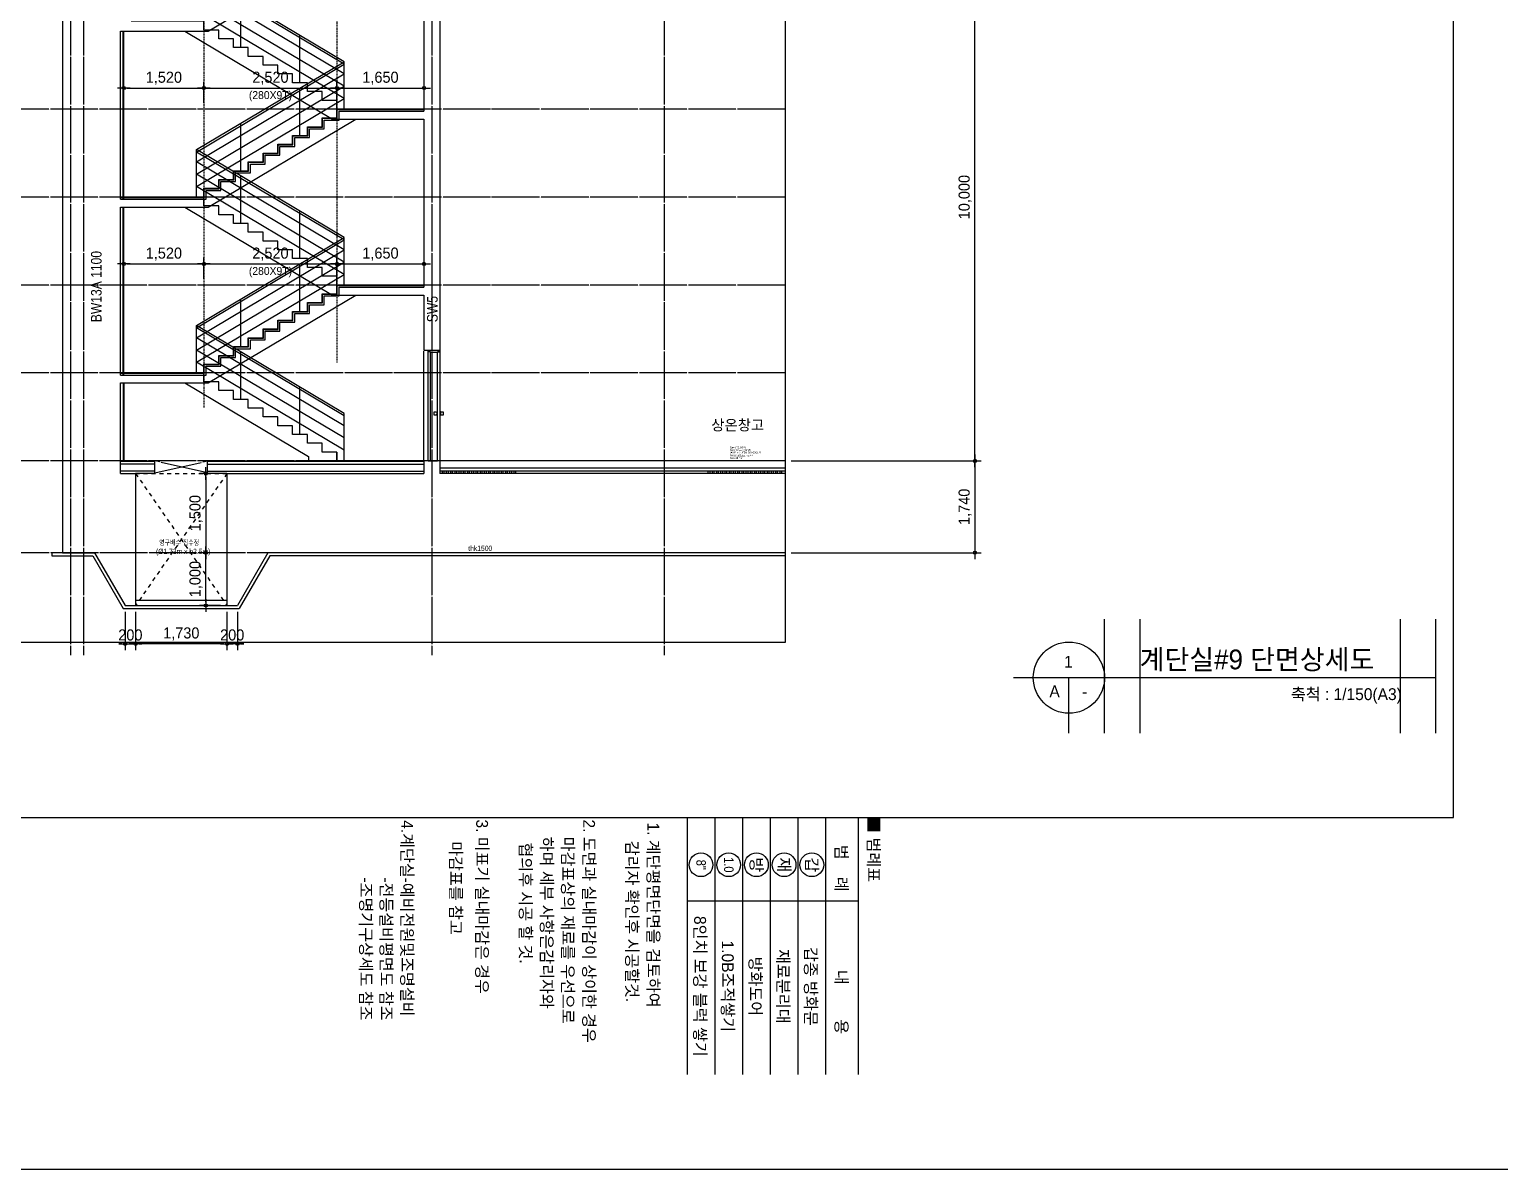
# Model space of a CAD drawing. Header units: millimetres. Extents: x 11948722 to 13111668, y -10771712 to -10232988.
# Drawn here: x 12598527 to 12626389, y -10515136 to -10493525 of the extents above; entities that cross this region are included whole.
import ezdxf
from ezdxf.enums import TextEntityAlignment as Align

# ---------------------------------------------------------------- set-up
doc = ezdxf.new("R2010")
doc.units = ezdxf.units.MM
doc.header["$LTSCALE"] = 150
doc.header["$MEASUREMENT"] = 0
for name, pattern in [('CEN', [6.2, 6, -0.1, 0, -0.1]), ('HID', [2.3, 1.5, -0.8]), ('HIDDEN', [2, 1, -1]), ('Xref-계단단면도$0$H', [1, 0.6, -0.4])]:
    doc.linetypes.add(name, pattern=pattern)
doc.layers.get('0').update_dxf_attribs({"linetype": 'CONTINUOUS'})
doc.layers.get('Defpoints').update_dxf_attribs({"color": 117, "linetype": 'CONTINUOUS'})
for name, color, linetype in [('253', 253, 'CONTINUOUS'), ('A-DOOR', 4, 'CONTINUOUS'), ('A-ELE-8', 8, 'CONTINUOUS'), ('A-HAT-251', 251, 'CONTINUOUS'), ('A-중심선', 10, 'CEN'), ('BOX', 7, 'CONTINUOUS'), ('BOX TEXT', 3, 'CONTINUOUS'), ('CON-C', 2, 'CONTINUOUS'), ('ELE-06', 6, 'CONTINUOUS'), ('ELE-8', 8, 'CONTINUOUS'), ('ele11', 251, 'CONTINUOUS'), ('TEX-SYM', 3, 'CONTINUOUS'), ('Xref-계단단면도$0$3 dim0', 7, 'CONTINUOUS'), ('Xref-계단단면도$0$A-CEIL', 6, 'CONTINUOUS'), ('Xref-계단단면도$0$A-DIM', 7, 'CONTINUOUS'), ('Xref-계단단면도$0$A-TIT', 2, 'CONTINUOUS'), ('Xref-계단단면도$0$A-TXT-5.0', 3, 'CONTINUOUS'), ('Xref-계단단면도$0$SYM-2', 7, 'CONTINUOUS'), ('바닥마감', 3, 'CONTINUOUS')]:
    doc.layers.add(name, color=color, linetype=linetype)
doc.styles.add('A.NARROW', font='ARIALN.TTF')
doc.styles.add('Xref-계단단면도$0$나눔고딕 Se', font='')
doc.styles.add('Xref-계단단면도$0$돋움', font='')
doc.styles.add('돋움', font='')
doc.styles.add('맑은고딕', font='malgun.ttf')
doc.styles.add('주석', font='')
doc.styles.get('Xref-계단단면도$0$나눔고딕 Se').set_extended_font_data('Dotum')
doc.styles.get('Xref-계단단면도$0$돋움').set_extended_font_data('Dotum')
doc.styles.get('돋움').set_extended_font_data('Dotum')
doc.styles.get('주석').set_extended_font_data('Dotum')
doc.dimstyles.new('Xref-계단단면도$0$A1-100', dxfattribs={"dimtxt": 3, "dimasz": 1, "dimexe": 2, "dimexo": 2, "dimgap": 1, "dimtad": 1, "dimdec": 0, "dimzin": 12, "dimdsep": 46, "dimlunit": 6, "dimtxsty": 'Xref-계단단면도$0$나눔고딕 Se', "dimblk1": 'Xref-계단단면도$0$DIMDOT', "dimblk2": 'Xref-계단단면도$0$DIMDOT', "dimsah": 1, "dimcen": -1, "dimdle": 2, "dimclrd": 256, "dimclre": 256, "dimclrt": 3, "dimadec": 0, "dimazin": 0, "dimtfac": 1, "dimtdec": 0, "dimtix": 1, "dimtmove": 2, "dimatfit": 3, "dimldrblk": 'Xref-계단단면도$0$DIMDOT', "dimfxl": 1, "dimtvp": 1, "dimtolj": 1, "dimtzin": 12, "dimlwd": -1, "dimlwe": -1, "dimarcsym": 0})

# ---------------------------------------------------------------- blocks, each defined once
blk = doc.blocks.new('Xref-계단단면도$0$DIMDOT')
at = {"color": 0}
blk.add_line((-2, 0), (2, 0), dxfattribs=at)
for radius in [0.5, 0.25]:
    blk.add_circle((0, 0), radius, dxfattribs=at)
blk = doc.blocks.new('*D1173')
at = {"layer": 'Defpoints', "color": 0, "ltscale": 1200}
for p in [(12612846, -10491704), (12616446, -10491704), (12612846, -10501704)]:
    blk.add_point(p, dxfattribs=at)
at = {"layer": 'Xref-계단단면도$0$3 dim0'}
for p, q in [((12612966, -10491704), (12616566, -10491704)), ((12616446, -10501644), (12616446, -10491764)), ((12612966, -10501704), (12616566, -10501704))]:
    blk.add_line(p, q, dxfattribs=at)
at = {"layer": 'Xref-계단단면도$0$3 dim0', "ltscale": 1200, "xscale": 60, "yscale": 60, "zscale": 60}
for p, rotation in [((12616446, -10491704), 90), ((12616446, -10501704), 270)]:
    blk.add_blockref('Xref-계단단면도$0$DIMDOT', p, dxfattribs=dict(at, rotation=rotation))
at = {"layer": 'Xref-계단단면도$0$3 dim0', "color": 3, "ltscale": 1200, "insert": (12616261, -10496704), "char_height": 210, "attachment_point": 5, "rotation": 90, "style": 'Xref-계단단면도$0$나눔고딕 Se'}
blk.add_mtext('\\A1;10,000', dxfattribs=at)
blk = doc.blocks.new('*U136')
at = {"layer": 'A-DOOR'}
for p, q in [((-200, 0), (-200, 2070)), ((-155, 0), (-155, 2055)), ((-200, 0), (-25, 0))]:
    blk.add_line(p, q, dxfattribs=at)
for points in [[(10, 2100), (20, 2100), (20, 2070), (-25, 2070), (-25, 2055), (-155, 2055), (-155, 2070), (-200, 2070), (-200, 2100), (-190, 2100)], [(-35, 915), (-55, 925), (-95, 925), (-95, 875), (-55, 875), (-35, 885)], [(-25, 945), (-35, 935), (-35, 865), (-25, 855)], [(20, 945), (30, 935), (30, 865), (20, 855)], [(30, 885), (50, 875), (90, 875), (90, 925), (50, 925), (30, 915)]]:
    blk.add_lwpolyline(points, dxfattribs=at)
blk.add_lwpolyline([(20, 0), (-25, 0), (-25, 2070), (20, 2070)], close=True, dxfattribs=at)
blk = doc.blocks.new('*D1214')
at = {"layer": 'Defpoints', "color": 0, "lineweight": -3, "ltscale": 1200}
for p in [(12601835, -10494637), (12600315, -10495037), (12601835, -10495037)]:
    blk.add_point(p, dxfattribs=at)
at = {"layer": 'Xref-계단단면도$0$3 dim0'}
for p, q in [((12600315, -10494917), (12600315, -10494517)), ((12600375, -10494637), (12601775, -10494637)), ((12601835, -10494917), (12601835, -10494517))]:
    blk.add_line(p, q, dxfattribs=at)
at = {"layer": 'Xref-계단단면도$0$3 dim0', "ltscale": 1200, "xscale": 60, "yscale": 60, "zscale": 60, "rotation": 180}
blk.add_blockref('Xref-계단단면도$0$DIMDOT', (12600315, -10494637), dxfattribs=at)
at = {"layer": 'Xref-계단단면도$0$3 dim0', "ltscale": 1200, "xscale": 60, "yscale": 60, "zscale": 60}
blk.add_blockref('Xref-계단단면도$0$DIMDOT', (12601835, -10494637), dxfattribs=at)
at = {"layer": 'Xref-계단단면도$0$3 dim0', "color": 3, "ltscale": 1200, "insert": (12601075, -10494451), "char_height": 210, "attachment_point": 5, "style": 'Xref-계단단면도$0$나눔고딕 Se'}
blk.add_mtext('\\A1;1,520', dxfattribs=at)
blk = doc.blocks.new('*D1215')
at = {"layer": 'Defpoints', "color": 0, "lineweight": -3, "ltscale": 1200}
for p in [(12604355, -10494637), (12601835, -10495037), (12604355, -10495037)]:
    blk.add_point(p, dxfattribs=at)
at = {"layer": 'Xref-계단단면도$0$3 dim0'}
for p, q in [((12601835, -10494917), (12601835, -10494517)), ((12601895, -10494637), (12604295, -10494637)), ((12604355, -10494917), (12604355, -10494517))]:
    blk.add_line(p, q, dxfattribs=at)
at = {"layer": 'Xref-계단단면도$0$3 dim0', "ltscale": 1200, "xscale": 60, "yscale": 60, "zscale": 60, "rotation": 180}
blk.add_blockref('Xref-계단단면도$0$DIMDOT', (12601835, -10494637), dxfattribs=at)
at = {"layer": 'Xref-계단단면도$0$3 dim0', "ltscale": 1200, "xscale": 60, "yscale": 60, "zscale": 60}
blk.add_blockref('Xref-계단단면도$0$DIMDOT', (12604355, -10494637), dxfattribs=at)
at = {"layer": 'Xref-계단단면도$0$3 dim0', "color": 3, "ltscale": 1200, "char_height": 210, "attachment_point": 5, "style": 'Xref-계단단면도$0$나눔고딕 Se'}
for s, insert in [('\\A1;2,520', (12603095, -10494451)), ('\\H0.714286x;(280X9T)', (12603095, -10494793))]:
    blk.add_mtext(s, dxfattribs=dict(at, insert=insert))
blk = doc.blocks.new('*D1216')
at = {"layer": 'Defpoints', "color": 0, "lineweight": -3, "ltscale": 1200}
for p in [(12606005, -10494637), (12604355, -10495037), (12606005, -10495037)]:
    blk.add_point(p, dxfattribs=at)
at = {"layer": 'Xref-계단단면도$0$3 dim0'}
for p, q in [((12604355, -10494917), (12604355, -10494517)), ((12604415, -10494637), (12605945, -10494637)), ((12606005, -10494917), (12606005, -10494517))]:
    blk.add_line(p, q, dxfattribs=at)
at = {"layer": 'Xref-계단단면도$0$3 dim0', "ltscale": 1200, "xscale": 60, "yscale": 60, "zscale": 60, "rotation": 180}
blk.add_blockref('Xref-계단단면도$0$DIMDOT', (12604355, -10494637), dxfattribs=at)
at = {"layer": 'Xref-계단단면도$0$3 dim0', "ltscale": 1200, "xscale": 60, "yscale": 60, "zscale": 60}
blk.add_blockref('Xref-계단단면도$0$DIMDOT', (12606005, -10494637), dxfattribs=at)
at = {"layer": 'Xref-계단단면도$0$3 dim0', "color": 3, "ltscale": 1200, "insert": (12605180, -10494451), "char_height": 210, "attachment_point": 5, "style": 'Xref-계단단면도$0$나눔고딕 Se'}
blk.add_mtext('\\A1;1,650', dxfattribs=at)
blk = doc.blocks.new('*D1217')
at = {"layer": 'Defpoints', "color": 0, "lineweight": -3, "ltscale": 1200}
for p in [(12601835, -10497970), (12600315, -10498370), (12601835, -10498370)]:
    blk.add_point(p, dxfattribs=at)
at = {"layer": 'Xref-계단단면도$0$3 dim0'}
for p, q in [((12600315, -10498250), (12600315, -10497850)), ((12600375, -10497970), (12601775, -10497970)), ((12601835, -10498250), (12601835, -10497850))]:
    blk.add_line(p, q, dxfattribs=at)
at = {"layer": 'Xref-계단단면도$0$3 dim0', "ltscale": 1200, "xscale": 60, "yscale": 60, "zscale": 60, "rotation": 180}
blk.add_blockref('Xref-계단단면도$0$DIMDOT', (12600315, -10497970), dxfattribs=at)
at = {"layer": 'Xref-계단단면도$0$3 dim0', "ltscale": 1200, "xscale": 60, "yscale": 60, "zscale": 60}
blk.add_blockref('Xref-계단단면도$0$DIMDOT', (12601835, -10497970), dxfattribs=at)
at = {"layer": 'Xref-계단단면도$0$3 dim0', "color": 3, "ltscale": 1200, "insert": (12601075, -10497785), "char_height": 210, "attachment_point": 5, "style": 'Xref-계단단면도$0$나눔고딕 Se'}
blk.add_mtext('\\A1;1,520', dxfattribs=at)
blk = doc.blocks.new('*D1218')
at = {"layer": 'Defpoints', "color": 0, "lineweight": -3, "ltscale": 1200}
for p in [(12604355, -10497970), (12601835, -10498370), (12604355, -10498370)]:
    blk.add_point(p, dxfattribs=at)
at = {"layer": 'Xref-계단단면도$0$3 dim0'}
for p, q in [((12601835, -10498250), (12601835, -10497850)), ((12601895, -10497970), (12604295, -10497970)), ((12604355, -10498250), (12604355, -10497850))]:
    blk.add_line(p, q, dxfattribs=at)
at = {"layer": 'Xref-계단단면도$0$3 dim0', "ltscale": 1200, "xscale": 60, "yscale": 60, "zscale": 60, "rotation": 180}
blk.add_blockref('Xref-계단단면도$0$DIMDOT', (12601835, -10497970), dxfattribs=at)
at = {"layer": 'Xref-계단단면도$0$3 dim0', "ltscale": 1200, "xscale": 60, "yscale": 60, "zscale": 60}
blk.add_blockref('Xref-계단단면도$0$DIMDOT', (12604355, -10497970), dxfattribs=at)
at = {"layer": 'Xref-계단단면도$0$3 dim0', "color": 3, "ltscale": 1200, "char_height": 210, "attachment_point": 5, "style": 'Xref-계단단면도$0$나눔고딕 Se'}
for s, insert in [('\\A1;2,520', (12603095, -10497785)), ('\\H0.714286x;(280X9T)', (12603095, -10498126))]:
    blk.add_mtext(s, dxfattribs=dict(at, insert=insert))
blk = doc.blocks.new('*D1219')
at = {"layer": 'Defpoints', "color": 0, "lineweight": -3, "ltscale": 1200}
for p in [(12606005, -10497970), (12604355, -10498370), (12606005, -10498370)]:
    blk.add_point(p, dxfattribs=at)
at = {"layer": 'Xref-계단단면도$0$3 dim0'}
for p, q in [((12604355, -10498250), (12604355, -10497850)), ((12604415, -10497970), (12605945, -10497970)), ((12606005, -10498250), (12606005, -10497850))]:
    blk.add_line(p, q, dxfattribs=at)
at = {"layer": 'Xref-계단단면도$0$3 dim0', "ltscale": 1200, "xscale": 60, "yscale": 60, "zscale": 60, "rotation": 180}
blk.add_blockref('Xref-계단단면도$0$DIMDOT', (12604355, -10497970), dxfattribs=at)
at = {"layer": 'Xref-계단단면도$0$3 dim0', "ltscale": 1200, "xscale": 60, "yscale": 60, "zscale": 60}
blk.add_blockref('Xref-계단단면도$0$DIMDOT', (12606005, -10497970), dxfattribs=at)
at = {"layer": 'Xref-계단단면도$0$3 dim0', "color": 3, "ltscale": 1200, "insert": (12605180, -10497785), "char_height": 210, "attachment_point": 5, "style": 'Xref-계단단면도$0$나눔고딕 Se'}
blk.add_mtext('\\A1;1,650', dxfattribs=at)
blk = doc.blocks.new('*D1248')
at = {"layer": 'Defpoints', "color": 0, "ltscale": 1200}
for p in [(12602270, -10501944), (12601870, -10503444), (12602270, -10503444)]:
    blk.add_point(p, dxfattribs=at)
at = {"layer": 'Xref-계단단면도$0$3 dim0'}
for p, q in [((12602150, -10501944), (12601750, -10501944)), ((12601870, -10502004), (12601870, -10503384)), ((12602150, -10503444), (12601750, -10503444))]:
    blk.add_line(p, q, dxfattribs=at)
at = {"layer": 'Xref-계단단면도$0$3 dim0', "ltscale": 1200, "xscale": 60, "yscale": 60, "zscale": 60}
for p, rotation in [((12601870, -10501944), 90), ((12601870, -10503444), 270)]:
    blk.add_blockref('Xref-계단단면도$0$DIMDOT', p, dxfattribs=dict(at, rotation=rotation))
at = {"layer": 'Xref-계단단면도$0$3 dim0', "color": 3, "ltscale": 1200, "insert": (12601684, -10502694), "char_height": 210, "attachment_point": 5, "rotation": 90, "style": 'Xref-계단단면도$0$나눔고딕 Se'}
blk.add_mtext('\\A1;1,500', dxfattribs=at)
blk = doc.blocks.new('*D1249')
at = {"layer": 'Defpoints', "color": 0, "ltscale": 1200}
for p in [(12600540, -10504444), (12602270, -10504444), (12600540, -10505170)]:
    blk.add_point(p, dxfattribs=at)
at = {"layer": 'Xref-계단단면도$0$3 dim0'}
for p, q in [((12600540, -10504564), (12600540, -10505290)), ((12602270, -10504564), (12602270, -10505290)), ((12602210, -10505170), (12600600, -10505170))]:
    blk.add_line(p, q, dxfattribs=at)
at = {"layer": 'Xref-계단단면도$0$3 dim0', "ltscale": 1200, "xscale": 60, "yscale": 60, "zscale": 60, "rotation": 180}
blk.add_blockref('Xref-계단단면도$0$DIMDOT', (12600540, -10505170), dxfattribs=at)
at = {"layer": 'Xref-계단단면도$0$3 dim0', "ltscale": 1200, "xscale": 60, "yscale": 60, "zscale": 60}
blk.add_blockref('Xref-계단단면도$0$DIMDOT', (12602270, -10505170), dxfattribs=at)
at = {"layer": 'Xref-계단단면도$0$3 dim0', "color": 3, "ltscale": 1200, "insert": (12601405, -10504984), "char_height": 210, "attachment_point": 5, "style": 'Xref-계단단면도$0$나눔고딕 Se'}
blk.add_mtext('\\A1;1,730', dxfattribs=at)
blk = doc.blocks.new('*D1250')
at = {"layer": 'Defpoints', "color": 0, "ltscale": 1200}
for p in [(12600340, -10504444), (12600540, -10504444), (12600540, -10505170)]:
    blk.add_point(p, dxfattribs=at)
at = {"layer": 'Xref-계단단면도$0$3 dim0'}
for p, q in [((12600340, -10504564), (12600340, -10505290)), ((12600540, -10504564), (12600540, -10505290)), ((12600280, -10505170), (12600220, -10505170)), ((12600340, -10505170), (12600540, -10505170)), ((12600600, -10505170), (12600660, -10505170))]:
    blk.add_line(p, q, dxfattribs=at)
at = {"layer": 'Xref-계단단면도$0$3 dim0', "ltscale": 1200, "xscale": 60, "yscale": 60, "zscale": 60}
blk.add_blockref('Xref-계단단면도$0$DIMDOT', (12600340, -10505170), dxfattribs=at)
at = {"layer": 'Xref-계단단면도$0$3 dim0', "ltscale": 1200, "xscale": 60, "yscale": 60, "zscale": 60, "rotation": 180}
blk.add_blockref('Xref-계단단면도$0$DIMDOT', (12600540, -10505170), dxfattribs=at)
at = {"layer": 'Xref-계단단면도$0$3 dim0', "color": 3, "ltscale": 1200, "insert": (12600440, -10505004), "char_height": 210, "attachment_point": 5, "style": 'Xref-계단단면도$0$나눔고딕 Se'}
blk.add_mtext('\\A1;200', dxfattribs=at)
blk = doc.blocks.new('*D1251')
at = {"layer": 'Defpoints', "color": 0, "ltscale": 1200}
for p in [(12601870, -10503444), (12602270, -10503444), (12602270, -10504444)]:
    blk.add_point(p, dxfattribs=at)
at = {"layer": 'Xref-계단단면도$0$3 dim0'}
for p, q in [((12602150, -10503444), (12601750, -10503444)), ((12601870, -10504384), (12601870, -10503504)), ((12602150, -10504444), (12601750, -10504444))]:
    blk.add_line(p, q, dxfattribs=at)
at = {"layer": 'Xref-계단단면도$0$3 dim0', "ltscale": 1200, "xscale": 60, "yscale": 60, "zscale": 60}
for p, rotation in [((12601870, -10503444), 90), ((12601870, -10504444), 270)]:
    blk.add_blockref('Xref-계단단면도$0$DIMDOT', p, dxfattribs=dict(at, rotation=rotation))
at = {"layer": 'Xref-계단단면도$0$3 dim0', "color": 3, "ltscale": 1200, "insert": (12601684, -10503944), "char_height": 210, "attachment_point": 5, "rotation": 90, "style": 'Xref-계단단면도$0$나눔고딕 Se'}
blk.add_mtext('\\A1;1,000', dxfattribs=at)
blk = doc.blocks.new('*D1252')
at = {"layer": 'Defpoints', "color": 0, "ltscale": 1200}
for p in [(12602270, -10504444), (12602470, -10504444), (12602270, -10505170)]:
    blk.add_point(p, dxfattribs=at)
at = {"layer": 'Xref-계단단면도$0$3 dim0'}
for p, q in [((12602270, -10504564), (12602270, -10505290)), ((12602470, -10504564), (12602470, -10505290)), ((12602210, -10505170), (12602150, -10505170)), ((12602470, -10505170), (12602270, -10505170)), ((12602530, -10505170), (12602590, -10505170))]:
    blk.add_line(p, q, dxfattribs=at)
at = {"layer": 'Xref-계단단면도$0$3 dim0', "ltscale": 1200, "xscale": 60, "yscale": 60, "zscale": 60}
blk.add_blockref('Xref-계단단면도$0$DIMDOT', (12602270, -10505170), dxfattribs=at)
at = {"layer": 'Xref-계단단면도$0$3 dim0', "ltscale": 1200, "xscale": 60, "yscale": 60, "zscale": 60, "rotation": 180}
blk.add_blockref('Xref-계단단면도$0$DIMDOT', (12602470, -10505170), dxfattribs=at)
at = {"layer": 'Xref-계단단면도$0$3 dim0', "color": 3, "ltscale": 1200, "insert": (12602370, -10505004), "char_height": 210, "attachment_point": 5, "style": 'Xref-계단단면도$0$나눔고딕 Se'}
blk.add_mtext('\\A1;200', dxfattribs=at)
blk = doc.blocks.new('1.5')
at = {"layer": 'A-HAT-251', "linetype": 'HIDDEN', "ltscale": 0.5}
for p, q in [((12412532, -10439268), (12412532, -10441768)), ((12412532, -10439268), (12414262, -10441768)), ((12414262, -10439268), (12412532, -10441768)), ((12412532, -10439268), (12414262, -10439268)), ((12414262, -10439268), (12414262, -10441768)), ((12412532, -10441768), (12414262, -10441768))]:
    blk.add_line(p, q, dxfattribs=at)
at = {"layer": 'Defpoints', "style": '주석', "width": 0.8}
for s, p in [('영구배수 집수정', (12412978, -10440577)), ('(Ø1.73m x h2.5m)', (12412917, -10440744))]:
    blk.add_text(s, height=100, dxfattribs=at).set_placement(p, align=Align.MIDDLE_LEFT)
blk = doc.blocks.new('*D1300')
at = {"layer": 'Defpoints', "color": 0, "ltscale": 1200}
for p in [(12612846, -10501704), (12612846, -10503444), (12616446, -10503444)]:
    blk.add_point(p, dxfattribs=at)
at = {"layer": 'Xref-계단단면도$0$3 dim0'}
for p, q in [((12612966, -10501704), (12616566, -10501704)), ((12616446, -10501764), (12616446, -10503384)), ((12612966, -10503444), (12616566, -10503444))]:
    blk.add_line(p, q, dxfattribs=at)
at = {"layer": 'Xref-계단단면도$0$3 dim0', "ltscale": 1200, "xscale": 60, "yscale": 60, "zscale": 60}
for p, rotation in [((12616446, -10501704), 90), ((12616446, -10503444), 270)]:
    blk.add_blockref('Xref-계단단면도$0$DIMDOT', p, dxfattribs=dict(at, rotation=rotation))
at = {"layer": 'Xref-계단단면도$0$3 dim0', "color": 3, "ltscale": 1200, "insert": (12616261, -10502574), "char_height": 210, "attachment_point": 5, "rotation": 90, "style": 'Xref-계단단면도$0$나눔고딕 Se'}
blk.add_mtext('\\A1;1,740', dxfattribs=at)

msp = doc.modelspace()

# ---------------------------------------------------------------- linework, layer by layer
for centre in [(12611254.3, -10509358.8), (12611779.3, -10509358.8), (12612304.3, -10509358.8), (12612829.3, -10509358.8), (12613354.3, -10509358.8)]:
    msp.add_circle(centre, 225)
at = {"layer": '253', "linetype": 'Continuous'}
for p, q in [((12600904.7, -10501943.5), (12600539.7, -10501943.5)), ((12600904.7, -10501928.5), (12600904.7, -10501710.5)), ((12601904.7, -10501928.5), (12601904.7, -10501710.5)), ((12602269.7, -10501943.5), (12601904.7, -10501943.5))]:
    msp.add_line(p, q, dxfattribs=at)
at = {"layer": 'A-ELE-8'}
msp.add_line((12606004.7, -10501703.5), (12606004.7, -10499623.5), dxfattribs=at)
at = {"layer": 'A-HAT-251'}
for points in [[(12606421.8, -10501943.5), (12606393.8, -10501943.5), (12606381.8, -10501898.5), (12606353.8, -10501898.5), (12606341.8, -10501943.5)], [(12606501.8, -10501943.5), (12606473.8, -10501943.5), (12606461.8, -10501898.5), (12606433.8, -10501898.5), (12606421.8, -10501943.5)], [(12606581.8, -10501943.5), (12606553.8, -10501943.5), (12606541.8, -10501898.5), (12606513.8, -10501898.5), (12606501.8, -10501943.5)], [(12606661.8, -10501943.5), (12606633.8, -10501943.5), (12606621.8, -10501898.5), (12606593.8, -10501898.5), (12606581.8, -10501943.5)], [(12606741.8, -10501943.5), (12606713.8, -10501943.5), (12606701.8, -10501898.5), (12606673.8, -10501898.5), (12606661.8, -10501943.5)], [(12606821.8, -10501943.5), (12606793.8, -10501943.5), (12606781.8, -10501898.5), (12606753.8, -10501898.5), (12606741.8, -10501943.5)], [(12606901.8, -10501943.5), (12606873.8, -10501943.5), (12606861.8, -10501898.5), (12606833.8, -10501898.5), (12606821.8, -10501943.5)], [(12606981.8, -10501943.5), (12606953.8, -10501943.5), (12606941.8, -10501898.5), (12606913.8, -10501898.5), (12606901.8, -10501943.5)], [(12607061.8, -10501943.5), (12607033.8, -10501943.5), (12607021.8, -10501898.5), (12606993.8, -10501898.5), (12606981.8, -10501943.5)], [(12607141.8, -10501943.5), (12607113.8, -10501943.5), (12607101.8, -10501898.5), (12607073.8, -10501898.5), (12607061.8, -10501943.5)], [(12607221.8, -10501943.5), (12607193.8, -10501943.5), (12607181.8, -10501898.5), (12607153.8, -10501898.5), (12607141.8, -10501943.5)], [(12607301.8, -10501943.5), (12607273.8, -10501943.5), (12607261.8, -10501898.5), (12607233.8, -10501898.5), (12607221.8, -10501943.5)], [(12607381.8, -10501943.5), (12607353.8, -10501943.5), (12607341.8, -10501898.5), (12607313.8, -10501898.5), (12607301.8, -10501943.5)], [(12607461.8, -10501943.5), (12607433.8, -10501943.5), (12607421.8, -10501898.5), (12607393.8, -10501898.5), (12607381.8, -10501943.5)], [(12607541.8, -10501943.5), (12607513.8, -10501943.5), (12607501.8, -10501898.5), (12607473.8, -10501898.5), (12607461.8, -10501943.5)], [(12607621.8, -10501943.5), (12607593.8, -10501943.5), (12607581.8, -10501898.5), (12607553.8, -10501898.5), (12607541.8, -10501943.5)], [(12607701.8, -10501943.5), (12607673.8, -10501943.5), (12607661.8, -10501898.5), (12607633.8, -10501898.5), (12607621.8, -10501943.5)], [(12607781.8, -10501943.5), (12607753.8, -10501943.5), (12607741.8, -10501898.5), (12607713.8, -10501898.5), (12607701.8, -10501943.5)], [(12611460.3, -10501943.5), (12611432.3, -10501943.5), (12611420.3, -10501898.5), (12611392.3, -10501898.5), (12611380.3, -10501943.5)], [(12611540.3, -10501943.5), (12611512.3, -10501943.5), (12611500.3, -10501898.5), (12611472.3, -10501898.5), (12611460.3, -10501943.5)], [(12611620.3, -10501943.5), (12611592.3, -10501943.5), (12611580.3, -10501898.5), (12611552.3, -10501898.5), (12611540.3, -10501943.5)], [(12611700.3, -10501943.5), (12611672.3, -10501943.5), (12611660.3, -10501898.5), (12611632.3, -10501898.5), (12611620.3, -10501943.5)], [(12611780.3, -10501943.5), (12611752.3, -10501943.5), (12611740.3, -10501898.5), (12611712.3, -10501898.5), (12611700.3, -10501943.5)], [(12611860.3, -10501943.5), (12611832.3, -10501943.5), (12611820.3, -10501898.5), (12611792.3, -10501898.5), (12611780.3, -10501943.5)], [(12611940.3, -10501943.5), (12611912.3, -10501943.5), (12611900.3, -10501898.5), (12611872.3, -10501898.5), (12611860.3, -10501943.5)], [(12612020.3, -10501943.5), (12611992.3, -10501943.5), (12611980.3, -10501898.5), (12611952.3, -10501898.5), (12611940.3, -10501943.5)], [(12612100.3, -10501943.5), (12612072.3, -10501943.5), (12612060.3, -10501898.5), (12612032.3, -10501898.5), (12612020.3, -10501943.5)], [(12612180.3, -10501943.5), (12612152.3, -10501943.5), (12612140.3, -10501898.5), (12612112.3, -10501898.5), (12612100.3, -10501943.5)], [(12612260.3, -10501943.5), (12612232.3, -10501943.5), (12612220.3, -10501898.5), (12612192.3, -10501898.5), (12612180.3, -10501943.5)], [(12612340.3, -10501943.5), (12612312.3, -10501943.5), (12612300.3, -10501898.5), (12612272.3, -10501898.5), (12612260.3, -10501943.5)], [(12612420.3, -10501943.5), (12612392.3, -10501943.5), (12612380.3, -10501898.5), (12612352.3, -10501898.5), (12612340.3, -10501943.5)], [(12612500.3, -10501943.5), (12612472.3, -10501943.5), (12612460.3, -10501898.5), (12612432.3, -10501898.5), (12612420.3, -10501943.5)], [(12612580.3, -10501943.5), (12612552.3, -10501943.5), (12612540.3, -10501898.5), (12612512.3, -10501898.5), (12612500.3, -10501943.5)], [(12612660.3, -10501943.5), (12612632.3, -10501943.5), (12612620.3, -10501898.5), (12612592.3, -10501898.5), (12612580.3, -10501943.5)], [(12612740.3, -10501943.5), (12612712.3, -10501943.5), (12612700.3, -10501898.5), (12612672.3, -10501898.5), (12612660.3, -10501943.5)], [(12612820.3, -10501943.5), (12612792.3, -10501943.5), (12612780.3, -10501898.5), (12612752.3, -10501898.5), (12612740.3, -10501943.5)]]:
    msp.add_lwpolyline(points, dxfattribs=at)
at = {"layer": 'A-중심선'}
for p, q in [((12599304.7, -10458703.5), (12599304.7, -10505384.5)), ((12599554.7, -10458703.5), (12599554.7, -10505384.5)), ((12606154.7, -10458703.5), (12606154.7, -10505384.5)), ((12610554.7, -10458703.5), (12610554.7, -10505384.5)), ((12612846.5, -10495036.9), (12595220.5, -10495036.9)), ((12612846.5, -10496703.5), (12595220.5, -10496703.5)), ((12612846.5, -10498370.2), (12595220.5, -10498370.2)), ((12612846.5, -10500036.9), (12595220.5, -10500036.9)), ((12612846.5, -10501703.5), (12595220.5, -10501703.5)), ((12600904.7, -10501928.5), (12601904.7, -10501703.5)), ((12601904.7, -10501928.5), (12600904.7, -10501703.5)), ((12612855.7, -10503443.5), (12595220.5, -10503443.5))]:
    msp.add_line(p, q, dxfattribs=at)
at = {"layer": 'BOX'}
for points in [[(12610991.8, -10508461.3), (12610991.8, -10513336.3)], [(12613616.8, -10508461.3), (12613616.8, -10513336.3)], [(12614235.5, -10508461.3), (12614235.5, -10513336.3)], [(12614235.5, -10510047.6), (12610991.8, -10510047.6)]]:
    msp.add_lwpolyline(points, dxfattribs=at)
at = {"layer": 'BOX', "color": 252}
for points in [[(12611516.8, -10508461.3), (12611516.8, -10513336.3)], [(12612041.8, -10508461.3), (12612041.8, -10513336.3)], [(12612566.8, -10508461.3), (12612566.8, -10513336.3)], [(12613091.8, -10508461.3), (12613091.8, -10513336.3)]]:
    msp.add_lwpolyline(points, dxfattribs=at)
at = {"layer": 'CON-C', "ltscale": 1200}
for p, q in [((12599154.7, -10483370.2), (12599154.7, -10503428.5)), ((12601915.9, -10493560.2), (12604715.9, -10491893.5)), ((12606004.7, -10491893.5), (12606004.7, -10495076.9)), ((12606304.7, -10491703.5), (12606304.7, -10499603.5)), ((12600254.7, -10496743.5), (12600254.7, -10493560.2)), ((12600254.7, -10493560.2), (12601915.9, -10493560.2)), ((12601915.9, -10496893.5), (12604715.9, -10495226.9)), ((12604715.9, -10495226.9), (12606004.7, -10495226.9)), ((12600254.7, -10500076.9), (12600254.7, -10496893.5)), ((12600254.7, -10496893.5), (12601915.9, -10496893.5)), ((12601915.9, -10500226.9), (12604715.9, -10498560.2)), ((12604715.9, -10498560.2), (12606004.7, -10498560.2)), ((12606004.7, -10498560.2), (12606004.7, -10499603.5)), ((12606004.7, -10499603.5), (12606304.7, -10499603.5)), ((12600254.7, -10501943.5), (12600254.7, -10500226.9)), ((12600254.7, -10500226.9), (12601915.9, -10500226.9)), ((12600254.7, -10501943.5), (12600539.7, -10501943.5)), ((12600539.7, -10501943.5), (12600539.7, -10504443.5)), ((12602269.7, -10501943.5), (12606004.7, -10501943.5)), ((12602269.7, -10501943.5), (12602269.7, -10504443.5)), ((12606304.7, -10501703.5), (12606004.7, -10501703.5)), ((12606004.7, -10501703.5), (12606004.7, -10501943.5)), ((12606304.7, -10501703.5), (12606304.7, -10501943.5)), ((12612846.5, -10501943.5), (12606304.7, -10501943.5)), ((12599154.7, -10503443.5), (12599762.3, -10503443.5)), ((12599762.3, -10503443.5), (12600339.7, -10504443.5)), ((12603047, -10503443.5), (12602469.7, -10504443.5)), ((12612846.5, -10503443.5), (12603047, -10503443.5)), ((12600339.7, -10504443.5), (12600539.7, -10504443.5)), ((12602269.7, -10504443.5), (12602469.7, -10504443.5))]:
    msp.add_line(p, q, dxfattribs=at)
at = {"layer": 'CON-C', "ltscale": 1200, "flags": 128}
for points in [[(12600254.7, -10496743.5), (12601874.7, -10496743.5), (12601874.7, -10496576.9), (12602154.7, -10496576.9), (12602154.7, -10496410.2), (12602434.7, -10496410.2), (12602434.7, -10496243.5), (12602714.7, -10496243.5), (12602714.7, -10496076.9), (12602994.7, -10496076.9), (12602994.7, -10495910.2), (12603274.7, -10495910.2), (12603274.7, -10495743.5), (12603554.7, -10495743.5), (12603554.7, -10495576.9), (12603834.7, -10495576.9), (12603834.7, -10495410.2), (12604114.7, -10495410.2), (12604114.7, -10495243.5), (12604394.7, -10495243.5), (12604394.7, -10495076.9), (12606004.7, -10495076.9)], [(12600254.7, -10500076.9), (12601874.7, -10500076.9), (12601874.7, -10499910.2), (12602154.7, -10499910.2), (12602154.7, -10499743.5), (12602434.7, -10499743.5), (12602434.7, -10499576.9), (12602714.7, -10499576.9), (12602714.7, -10499410.2), (12602994.7, -10499410.2), (12602994.7, -10499243.5), (12603274.7, -10499243.5), (12603274.7, -10499076.9), (12603554.7, -10499076.9), (12603554.7, -10498910.2), (12603834.7, -10498910.2), (12603834.7, -10498743.5), (12604114.7, -10498743.5), (12604114.7, -10498576.9), (12604394.7, -10498576.9), (12604394.7, -10498410.2), (12606004.7, -10498410.2)]]:
    msp.add_lwpolyline(points, dxfattribs=at)
at = {"layer": 'CON-C', "ltscale": 1200}
msp.add_lwpolyline([(12606004.7, -10495226.9), (12606004.7, -10498410.2)], dxfattribs=at)
at = {"layer": 'Defpoints', "linetype": 'ByBlock'}
for p, q in [((12618902.7, -10506862.2), (12618902.7, -10504705.4)), ((12619577.7, -10506862.2), (12619577.7, -10504705.4)), ((12624508.9, -10506862.2), (12624508.9, -10504705.4)), ((12625183.9, -10506862.2), (12625183.9, -10504705.4))]:
    msp.add_line(p, q, dxfattribs=at)
at = {"layer": 'Defpoints', "ltscale": 1200}
for points in [[(12582712.7, -10452136.3), (12627262.7, -10452136.3), (12627262.7, -10515136.3), (12582712.7, -10515136.3)], [(12584565.7, -10508461.3), (12625515.7, -10508461.3), (12625515.7, -10453936.3), (12584565.7, -10453936.3)], [(12595220.5, -10458703.5), (12612846.5, -10458703.5), (12612846.5, -10505146), (12595220.5, -10505146)]]:
    msp.add_lwpolyline(points, close=True, dxfattribs=at)
at = {"layer": 'ELE-06'}
for p, q in [((12599154.7, -10503443.5), (12598954.7, -10503443.5)), ((12598954.7, -10503443.5), (12598954.7, -10503503.5)), ((12598954.7, -10503503.5), (12599727.7, -10503503.5)), ((12599727.7, -10503503.5), (12600305, -10504503.5)), ((12603081.7, -10503503.5), (12602504.3, -10504503.5)), ((12612846.5, -10503503.5), (12603081.7, -10503503.5)), ((12600305, -10504503.5), (12602504.3, -10504503.5))]:
    msp.add_line(p, q, dxfattribs=at)
at = {"layer": 'ELE-8', "ltscale": 300}
for p, q in [((12604494.7, -10494136.8), (12601694.7, -10492470.2)), ((12604494.7, -10494183.4), (12601694.7, -10492516.7)), ((12604494.7, -10494369.6), (12601694.7, -10492702.9)), ((12604494.7, -10494602.3), (12601694.7, -10492935.7)), ((12602534.7, -10493870.2), (12602534.7, -10492970.2)), ((12604494.7, -10494835.1), (12601694.7, -10493168.4)), ((12600454.7, -10493560.1), (12601473.4, -10493560.1)), ((12601473.4, -10493560.1), (12604273.4, -10495226.8)), ((12603654.7, -10494536.8), (12603654.7, -10493636.8)), ((12604494.7, -10495036.8), (12604494.7, -10494136.8)), ((12604273.4, -10495226.8), (12606004.7, -10495226.8)), ((12604494.7, -10497470.2), (12601694.7, -10495803.5)), ((12601694.7, -10496703.5), (12601694.7, -10495803.5)), ((12604494.7, -10497516.7), (12601694.7, -10495850.1)), ((12604494.7, -10497702.9), (12601694.7, -10496036.3)), ((12604494.7, -10497935.7), (12601694.7, -10496269)), ((12602534.7, -10497203.5), (12602534.7, -10496303.5)), ((12604494.7, -10498168.4), (12601694.7, -10496501.8)), ((12600454.7, -10496893.5), (12601473.4, -10496893.5)), ((12601473.4, -10496893.5), (12604273.4, -10498560.2)), ((12603654.7, -10497870.2), (12603654.7, -10496970.2)), ((12604494.7, -10498370.2), (12604494.7, -10497470.2)), ((12604273.4, -10498560.2), (12606004.7, -10498560.2)), ((12604494.7, -10500803.5), (12601694.7, -10499136.9)), ((12601694.7, -10500036.9), (12601694.7, -10499136.9)), ((12604494.7, -10500850.1), (12601694.7, -10499183.4)), ((12604494.7, -10501036.3), (12601694.7, -10499369.6)), ((12604494.7, -10501269), (12601694.7, -10499602.4)), ((12602534.7, -10500536.9), (12602534.7, -10499636.9)), ((12604494.7, -10501501.8), (12601694.7, -10499835.1)), ((12600454.7, -10500226.9), (12601473.4, -10500226.9)), ((12601473.4, -10500226.9), (12603814.7, -10501620.5)), ((12603654.7, -10501203.5), (12603654.7, -10500303.5)), ((12604494.7, -10501703.5), (12604494.7, -10500803.5)), ((12600539.7, -10504343.5), (12602269.7, -10504343.5)), ((12600539.7, -10504443.5), (12602269.7, -10504443.5))]:
    msp.add_line(p, q, dxfattribs=at)
at = {"layer": 'ELE-8', "lineweight": -3, "ltscale": 1200}
for p, q in [((12603814.7, -10501620.5), (12603814.7, -10501703.5)), ((12604354.7, -10501536.9), (12604354.7, -10501703.5))]:
    msp.add_line(p, q, dxfattribs=at)
at = {"layer": 'ELE-8', "ltscale": 300, "flags": 128}
for points in [[(12606004.7, -10495036.8), (12604354.7, -10495036.8), (12604354.7, -10494870.1), (12604074.7, -10494870.1), (12604074.7, -10494703.5), (12603794.7, -10494703.5), (12603794.7, -10494536.8), (12603514.7, -10494536.8), (12603514.7, -10494370.1), (12603234.7, -10494370.1), (12603234.7, -10494203.5), (12602954.7, -10494203.5), (12602954.7, -10494036.8), (12602674.7, -10494036.8), (12602674.7, -10493870.1), (12602394.7, -10493870.1), (12602394.7, -10493703.5), (12602114.7, -10493703.5), (12602114.7, -10493536.8), (12601834.7, -10493536.8), (12601834.7, -10493370.1), (12600454.7, -10493370.1)], [(12606004.7, -10498370.2), (12604354.7, -10498370.2), (12604354.7, -10498203.5), (12604074.7, -10498203.5), (12604074.7, -10498036.9), (12603794.7, -10498036.9), (12603794.7, -10497870.2), (12603514.7, -10497870.2), (12603514.7, -10497703.5), (12603234.7, -10497703.5), (12603234.7, -10497536.9), (12602954.7, -10497536.9), (12602954.7, -10497370.2), (12602674.7, -10497370.2), (12602674.7, -10497203.5), (12602394.7, -10497203.5), (12602394.7, -10497036.9), (12602114.7, -10497036.9), (12602114.7, -10496870.2), (12601834.7, -10496870.2), (12601834.7, -10496703.5), (12600454.7, -10496703.5)], [(12606004.7, -10501703.5), (12604354.7, -10501703.5), (12604354.7, -10501536.9), (12604074.7, -10501536.9), (12604074.7, -10501370.2), (12603794.7, -10501370.2), (12603794.7, -10501203.5), (12603514.7, -10501203.5), (12603514.7, -10501036.9), (12603234.7, -10501036.9), (12603234.7, -10500870.2), (12602954.7, -10500870.2), (12602954.7, -10500703.5), (12602674.7, -10500703.5), (12602674.7, -10500536.9), (12602394.7, -10500536.9), (12602394.7, -10500370.2), (12602114.7, -10500370.2), (12602114.7, -10500203.5), (12601834.7, -10500203.5), (12601834.7, -10500036.9), (12600454.7, -10500036.9)]]:
    msp.add_lwpolyline(points, dxfattribs=at)
at = {"layer": 'ele11', "ltscale": 0.5}
for p, q in [((12600904.7, -10501763.5), (12600254.7, -10501763.5)), ((12600904.7, -10501898.5), (12600254.7, -10501898.5)), ((12601904.7, -10501763.5), (12606004.7, -10501763.5)), ((12601904.7, -10501898.5), (12606004.7, -10501898.5)), ((12612846.5, -10501838.5), (12606304.7, -10501838.5)), ((12612846.5, -10501898.5), (12606304.7, -10501898.5))]:
    msp.add_line(p, q, dxfattribs=at)
at = {"layer": 'Xref-계단단면도$0$A-CEIL', "ltscale": 1200}
for p, q in [((12600304.7, -10496743.5), (12600304.7, -10493560.2)), ((12600314.7, -10496743.5), (12600314.7, -10493560.2)), ((12601694.7, -10495803.5), (12604494.7, -10494136.9)), ((12604494.7, -10495036.9), (12604494.7, -10494136.9)), ((12601694.7, -10495850.1), (12604494.7, -10494183.4)), ((12601694.7, -10496036.3), (12604494.7, -10494369.6)), ((12601694.7, -10496269), (12604494.7, -10494602.4)), ((12603654.7, -10495536.9), (12603654.7, -10494636.9)), ((12601694.7, -10496501.8), (12604494.7, -10494835.1)), ((12602534.7, -10496203.5), (12602534.7, -10495303.5)), ((12601694.7, -10496703.5), (12601694.7, -10495803.5)), ((12600304.7, -10500076.9), (12600304.7, -10496893.5)), ((12600314.7, -10500076.9), (12600314.7, -10496893.5)), ((12601694.7, -10499136.9), (12604494.7, -10497470.2)), ((12604494.7, -10498370.2), (12604494.7, -10497470.2)), ((12601694.7, -10499183.4), (12604494.7, -10497516.7)), ((12601694.7, -10499369.6), (12604494.7, -10497702.9)), ((12601694.7, -10499602.4), (12604494.7, -10497935.7)), ((12603654.7, -10498870.2), (12603654.7, -10497970.2)), ((12601694.7, -10499835.1), (12604494.7, -10498168.4)), ((12602534.7, -10499536.9), (12602534.7, -10498636.9)), ((12601694.7, -10500036.9), (12601694.7, -10499136.9)), ((12600304.7, -10500226.9), (12600304.7, -10501710.5)), ((12600314.7, -10500226.9), (12600314.7, -10501710.5)), ((12600254.7, -10501710.5), (12600904.7, -10501710.5)), ((12600314.7, -10501703.5), (12600904.7, -10501703.5)), ((12601904.7, -10501703.5), (12606004.7, -10501703.5)), ((12601904.7, -10501710.5), (12601904.7, -10501703.5)), ((12601904.7, -10501710.5), (12606004.7, -10501710.5))]:
    msp.add_line(p, q, dxfattribs=at)
at = {"layer": 'Xref-계단단면도$0$A-CEIL', "ltscale": 1200, "flags": 128}
for points in [[(12600254.7, -10496703.5), (12601834.7, -10496703.5), (12601834.7, -10496536.9), (12602114.7, -10496536.9), (12602114.7, -10496370.2), (12602394.7, -10496370.2), (12602394.7, -10496203.5), (12602674.7, -10496203.5), (12602674.7, -10496036.9), (12602954.7, -10496036.9), (12602954.7, -10495870.2), (12603234.7, -10495870.2), (12603234.7, -10495703.5), (12603514.7, -10495703.5), (12603514.7, -10495536.9), (12603794.7, -10495536.9), (12603794.7, -10495370.2), (12604074.7, -10495370.2), (12604074.7, -10495203.5), (12604354.7, -10495203.5), (12604354.7, -10495036.9), (12606004.7, -10495036.9)], [(12600254.7, -10496710.5), (12601841.7, -10496710.5), (12601841.7, -10496543.9), (12602121.7, -10496543.9), (12602121.7, -10496377.2), (12602401.7, -10496377.2), (12602401.7, -10496210.5), (12602681.7, -10496210.5), (12602681.7, -10496043.9), (12602961.7, -10496043.9), (12602961.7, -10495877.2), (12603241.7, -10495877.2), (12603241.7, -10495710.5), (12603521.7, -10495710.5), (12603521.7, -10495543.9), (12603801.7, -10495543.9), (12603801.7, -10495377.2), (12604081.7, -10495377.2), (12604081.7, -10495210.5), (12604361.7, -10495210.5), (12604361.7, -10495043.9), (12606004.7, -10495043.9)], [(12600254.7, -10500036.9), (12601834.7, -10500036.9), (12601834.7, -10499870.2), (12602114.7, -10499870.2), (12602114.7, -10499703.5), (12602394.7, -10499703.5), (12602394.7, -10499536.9), (12602674.7, -10499536.9), (12602674.7, -10499370.2), (12602954.7, -10499370.2), (12602954.7, -10499203.5), (12603234.7, -10499203.5), (12603234.7, -10499036.9), (12603514.7, -10499036.9), (12603514.7, -10498870.2), (12603794.7, -10498870.2), (12603794.7, -10498703.5), (12604074.7, -10498703.5), (12604074.7, -10498536.9), (12604354.7, -10498536.9), (12604354.7, -10498370.2), (12606004.7, -10498370.2)], [(12600254.7, -10500043.9), (12601841.7, -10500043.9), (12601841.7, -10499877.2), (12602121.7, -10499877.2), (12602121.7, -10499710.5), (12602401.7, -10499710.5), (12602401.7, -10499543.9), (12602681.7, -10499543.9), (12602681.7, -10499377.2), (12602961.7, -10499377.2), (12602961.7, -10499210.5), (12603241.7, -10499210.5), (12603241.7, -10499043.9), (12603521.7, -10499043.9), (12603521.7, -10498877.2), (12603801.7, -10498877.2), (12603801.7, -10498710.5), (12604081.7, -10498710.5), (12604081.7, -10498543.9), (12604361.7, -10498543.9), (12604361.7, -10498377.2), (12606004.7, -10498377.2)]]:
    msp.add_lwpolyline(points, dxfattribs=at)
at = {"layer": 'Xref-계단단면도$0$A-DIM', "color": 135, "linetype": 'Xref-계단단면도$0$H', "ltscale": 0.2}
for p, q in [((12601834.7, -10484764), (12601834.7, -10500695.5)), ((12604354.7, -10487079.7), (12604354.7, -10499839.7))]:
    msp.add_line(p, q, dxfattribs=at)
at = {"layer": 'Xref-계단단면도$0$A-TIT'}
for p, q in [((12617177.7, -10505812.2), (12625183.9, -10505812.2)), ((12618227.7, -10506862.2), (12618227.7, -10505812.2))]:
    msp.add_line(p, q, dxfattribs=at)
msp.add_circle((12618227.7, -10505812.2), 675, dxfattribs=at)
at = {"layer": '바닥마감', "color": 3}
msp.add_lwpolyline([(12612846.5, -10501703.5), (12606304.7, -10501703.5)], dxfattribs=at)

# ---------------------------------------------------------------- block references
at = {"layer": 'A-DOOR'}
msp.add_blockref('*U136', (12606284.7, -10501703.5, 94135), dxfattribs=at)
at = {"layer": 'CON-C'}
msp.add_blockref('1.5', (188007.9, -62675.2), dxfattribs=at)

# ---------------------------------------------------------------- texts
at = {"layer": 'BOX TEXT', "linetype": 'HID', "style": '돋움'}
for s, p in [('4.계단실-예비전원및조명설비', (12605684.6, -10508513.5)), ('1. 계단평면단면을 검토하여 ', (12610351.9, -10508558.8)), ('감리자 확인후 시공할것.', (12609948.3, -10508902.7)), ('-조명기구상세도 참조', (12604905.6, -10509598.4)), ('-전등설비평면도 참조', (12605292, -10509598.4))]:
    msp.add_text(s, height=224.465, rotation=270, dxfattribs=at).set_placement(p, align=Align.MIDDLE_LEFT)
for s, height, p in [(' 3. 미표기 실내마감은 경우', 224.465, (12606993.4, -10508418.8)), (' 2. 도면과 실내마감이 상이한 경우', 224.465, (12609021.5, -10508418.8)), ('     하며 세부 사항은감리자와 ', 224.465, (12608219, -10508418.8)), ('     마감표상의 재료를 우선으로 ', 224.465, (12608619.8, -10508418.8)), ('마감표를 참고', 224.47, (12606496.1, -10508912.8)), ('협의후 시공 할 것.', 224.465, (12607820.4, -10508935.2))]:
    msp.add_text(s, height=height, rotation=270, dxfattribs=at).set_placement(p)
at = {"layer": 'Defpoints', "style": 'A.NARROW'}
for s, p in [('BW13A 1100', (12599793.9, -10499074.7)), ('SW5', (12606163.4, -10499074.7))]:
    msp.add_text(s, height=200, rotation=90, dxfattribs=at).set_placement(p, align=Align.MIDDLE_LEFT)
at = {"layer": 'Defpoints', "style": '맑은고딕'}
msp.add_text('상온창고', height=200, dxfattribs=at).set_placement((12611449.1, -10501025), align=Align.MIDDLE_LEFT)
at = {"layer": 'Defpoints', "ltscale": 1200, "style": '돋움'}
for s, p in [('THK135 무근콘크리트', (12611800.4, -10501501.7)), ('THK60 보호모르타르마감', (12611800.4, -10501601.7)), ('THK45배수판', (12611800.4, -10501651.7)), ('(용접이형 철망 D8- 200x200)1겹', (12611800.4, -10501544.1)), ('침투식표면강화제', (12611800.4, -10501451.7))]:
    msp.add_text(s, height=30, dxfattribs=at).set_placement(p, align=Align.MIDDLE_LEFT)
at = {"layer": 'Defpoints', "style": '주석', "width": 0.8}
msp.add_text('thk1500', height=100, dxfattribs=at).set_placement((12606843.4, -10503360.5), align=Align.MIDDLE_LEFT)
at = {"layer": 'TEX-SYM', "color": 3, "style": '돋움'}
msp.add_text('■ 범례표 ', height=225, rotation=270, dxfattribs=at).set_placement((12614415, -10508450.7))
for s, p in [('범    례', (12613804.3, -10509423.9)), ('8인치 보강 블럭 쌓기', (12611124.7, -10511663.2)), ('1.0B조적쌓기', (12611649.7, -10511663.2)), ('방화도어', (12612174.7, -10511663.2)), ('재료분리대', (12612699.7, -10511663.2)), ('갑종 방화문', (12613224.7, -10511663.2)), ('내        용', (12613804.3, -10511960.8))]:
    msp.add_text(s, height=225, rotation=270, dxfattribs=at).set_placement(p, align=Align.CENTER)
at = {"layer": 'TEX-SYM', "color": 3, "style": '돋움', "width": 0.9}
for s, p in [('8"', (12611256.4, -10509359.3)), ('1.0', (12611781.4, -10509359.3))]:
    msp.add_text(s, height=180, rotation=270, dxfattribs=at).set_placement(p, align=Align.MIDDLE_CENTER)
at = {"layer": 'TEX-SYM', "color": 3, "style": '돋움'}
for s, p in [('방', (12612306.4, -10509359.3)), ('재', (12612831.4, -10509359.3)), ('갑', (12613356.4, -10509359.3))]:
    msp.add_text(s, height=225, rotation=270, dxfattribs=at).set_placement(p, align=Align.MIDDLE_CENTER)
at = {"layer": 'Xref-계단단면도$0$A-TXT-5.0', "style": 'Xref-계단단면도$0$돋움'}
msp.add_text('계단실#9 단면상세도', height=375, dxfattribs=at).set_placement((12619568.4, -10505654.7))
msp.add_text('축척 : 1/150(A3)', height=225, dxfattribs=at).set_placement((12624535.8, -10506125.1), align=Align.MIDDLE_RIGHT)
at = {"layer": 'Xref-계단단면도$0$SYM-2', "color": 3, "style": 'Xref-계단단면도$0$나눔고딕 Se'}
for s, p in [('1', (12618216.6, -10505511.1)), ('A', (12617956.1, -10506071.1)), ('-', (12618526, -10506075.4))]:
    msp.add_text(s, height=225, dxfattribs=at).set_placement(p, align=Align.MIDDLE_CENTER)

# ---------------------------------------------------------------- dimensions: what is measured, and where the dimension line sits
at = {"layer": 'Xref-계단단면도$0$3 dim0'}
for base, p1, p2, angle, override, picture, middle in [((12616446.5, -10491703.5), (12612846.5, -10501703.5), (12612846.5, -10491703.5), 90, {"dimscale": 60, "dimtxt": 3.5}, '*D1173', (12616261.1, -10496703.5)), ((12616446.5, -10503443.5), (12612846.5, -10501703.5), (12612846.5, -10503443.5), 270, {"dimscale": 60, "dimtxt": 3.5}, '*D1300', (12616261.1, -10502573.5)), ((12601869.7, -10503443.5), (12602269.7, -10501943.5), (12602269.7, -10503443.5), 270, {"dimscale": 60, "dimtxt": 3.5, "dimtmove": 0}, '*D1248', (12601684.3, -10502693.5)), ((12601869.7, -10503443.5), (12602269.7, -10504443.5), (12602269.7, -10503443.5), 90, {"dimscale": 60, "dimtxt": 3.5}, '*D1251', (12601684.3, -10503943.5)), ((12600539.7, -10505169.6), (12602269.7, -10504443.5), (12600539.7, -10504443.5), 180, {"dimscale": 60, "dimtxt": 3.5}, '*D1249', (12601404.7, -10504984.2)), ((12602269.7, -10505169.6), (12602469.7, -10504443.5), (12602269.7, -10504443.5), 180, {"dimscale": 60, "dimtxt": 3.5}, '*D1252', (12602369.7, -10505004.4))]:
    dim = msp.add_linear_dim(base=base, p1=p1, p2=p2, angle=angle, dimstyle='Xref-계단단면도$0$A1-100', override=override, dxfattribs=at)
    dim.commit()
    dim.dimension.update_dxf_attribs({"geometry": picture, "text_midpoint": middle})
for base, p1, p2, override, picture, middle in [((12601834.7, -10494636.9), (12600314.7, -10495036.9), (12601834.7, -10495036.9), {"dimscale": 60, "dimtxt": 3.5, "dimblk1": 'Xref-계단단면도$0$DIMDOT', "dimblk2": 'Xref-계단단면도$0$DIMDOT'}, '*D1214', (12601074.7, -10494451.5)), ((12606004.7, -10494636.9), (12604354.7, -10495036.9), (12606004.7, -10495036.9), {"dimscale": 60, "dimtxt": 3.5, "dimblk1": 'Xref-계단단면도$0$DIMDOT', "dimblk2": 'Xref-계단단면도$0$DIMDOT'}, '*D1216', (12605179.7, -10494451.5)), ((12601834.7, -10497970.2), (12600314.7, -10498370.2), (12601834.7, -10498370.2), {"dimscale": 60, "dimtxt": 3.5, "dimblk1": 'Xref-계단단면도$0$DIMDOT', "dimblk2": 'Xref-계단단면도$0$DIMDOT'}, '*D1217', (12601074.7, -10497784.8)), ((12606004.7, -10497970.2), (12604354.7, -10498370.2), (12606004.7, -10498370.2), {"dimscale": 60, "dimtxt": 3.5, "dimblk1": 'Xref-계단단면도$0$DIMDOT', "dimblk2": 'Xref-계단단면도$0$DIMDOT'}, '*D1219', (12605179.7, -10497784.8)), ((12600539.7, -10505169.6), (12600339.7, -10504443.5), (12600539.7, -10504443.5), {"dimscale": 60, "dimtxt": 3.5}, '*D1250', (12600439.7, -10505004.4))]:
    dim = msp.add_linear_dim(base=base, p1=p1, p2=p2, dimstyle='Xref-계단단면도$0$A1-100', override=override, dxfattribs=at)
    dim.commit()
    dim.dimension.update_dxf_attribs({"geometry": picture, "text_midpoint": middle})
for base, p1, p2, picture, middle in [((12604354.7, -10494636.9), (12601834.7, -10495036.9), (12604354.7, -10495036.9), '*D1215', (12603094.7, -10494636.9)), ((12604354.7, -10497970.2), (12601834.7, -10498370.2), (12604354.7, -10498370.2), '*D1218', (12603094.7, -10497970.2))]:
    dim = msp.add_linear_dim(base=base, p1=p1, p2=p2, text='<>\\X\\H0.714286x;(280X9T)', dimstyle='Xref-계단단면도$0$A1-100', override={"dimscale": 60, "dimtxt": 3.5, "dimtxsty": 'Xref-계단단면도$0$나눔고딕 Se', "dimblk1": 'Xref-계단단면도$0$DIMDOT', "dimblk2": 'Xref-계단단면도$0$DIMDOT'}, dxfattribs=at)
    dim.commit()
    dim.dimension.update_dxf_attribs({"geometry": picture, "text_midpoint": middle})

doc.saveas('drawing.dxf')
